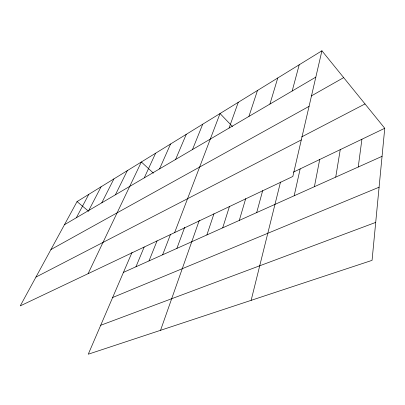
<?xml version="1.0" encoding="UTF-8"?>
<svg xmlns="http://www.w3.org/2000/svg" width="405" height="405" viewBox="0 0 405 405"><rect width="100%" height="100%" fill="white"/><g stroke="black" fill="none" stroke-linecap="round" stroke-linejoin="round"><path stroke-width="0.61" d="M321.919 50.792L292.845 176.464L20.25 305.891L77.051 201.594L321.919 50.792L384.75 128.279L372.063 260.354L88.265 354.208L132.07 252.325M358.248 167.012L361.908 139.249M335.73 177.117L340.256 149.642M314.407 186.685L319.702 159.514M294.177 195.762L300.161 168.895M251.14 300.343L280.513 182.048M292.182 91.009L299.209 64.78M256.699 212.584L262.678 190.603M239.299 220.391L245.693 198.673M269.917 104.085L277.764 77.983M222.715 227.833L229.473 206.373M248.913 116.417L257.479 90.477M206.884 234.935L213.972 213.734M160.552 330.303L199.321 220.279M229.068 128.066L238.261 102.313M176.874 248.407L184.705 227.23M174.631 232.591L220.036 113.537L232.485 126.542M162.638 254.796L170.49 234.465M149.01 260.911L157.074 240.833M192.486 149.546L202.723 124.198M135.958 266.768L144.17 247.035M175.593 159.469L186.254 134.344M159.54 168.895L170.571 143.998M144.261 177.861L155.621 153.206M88.093 273.679L141.35 161.995L153.419 173.143M115.415 194.8L127.312 170.642M101.787 202.804L113.901 178.899M88.776 210.443L101.078 186.796M76.348 217.743L88.806 194.354M64.456 224.724L315.824 77.127M311.192 96.02L343.673 77.618M50.929 249.561L309.066 106.348M301.74 136.875L365.011 103.938M35.939 277.086L301.3 139.912M293.397 172.14L384.75 128.279M123.444 272.383L382.057 156.33M112.636 297.523L379.09 187.211M100.703 325.281L375.708 222.396M77.051 201.594L88.685 211.334"/></g></svg>
